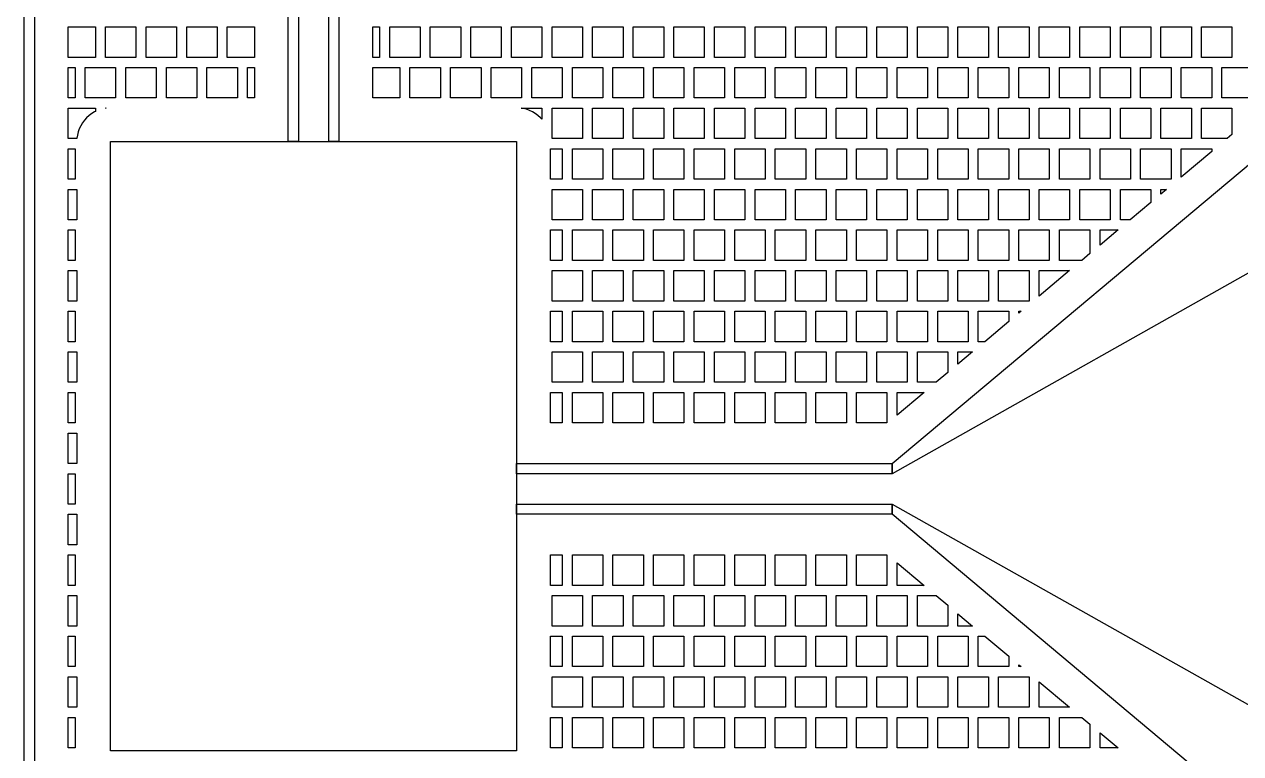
# Model space of a CAD drawing. Header units: metres. Extents: x 32 to 1978, y 32 to 1968.
# Drawn here: x 1022 to 1622, y 510 to 869 of the extents above; entities that cross this region are included whole.
import ezdxf

# ---------------------------------------------------------------- set-up
doc = ezdxf.new("R2010")
doc.units = ezdxf.units.M

msp = doc.modelspace()

# ---------------------------------------------------------------- linework, layer by layer
for points in [[(1027.5, 1875.12), (1027.5, 408), (1022.5, 408), (1022.5, 1875.07)], [(1152.5, 1050), (1153.23, 1051.77), (1163.23, 1061.77), (1165, 1062.5), (1450, 1062.5), (1450, 1057.5), (1166.04, 1057.5), (1157.5, 1048.96), (1157.5, 811), (1152.5, 811), (1152.5, 1050), (1152.5, 1050)], [(1177.5, 1037.5), (1177.5, 811), (1172.5, 811), (1172.5, 1040), (1175, 1042.5), (1450, 1042.5), (1450, 1037.5), (1177.5, 1037.5), (1177.5, 1037.5)], [(1044.17, 867.5), (1057.5, 867.5), (1057.5, 852.5), (1044.17, 852.5), (1044.17, 867.5), (1044.17, 867.5)], [(1062.5, 852.5), (1062.5, 867.5), (1077.5, 867.5), (1077.5, 852.5), (1062.5, 852.5), (1062.5, 852.5)], [(1082.5, 852.5), (1082.5, 867.5), (1097.5, 867.5), (1097.5, 852.5), (1082.5, 852.5), (1082.5, 852.5)], [(1102.5, 852.5), (1102.5, 867.5), (1117.5, 867.5), (1117.5, 852.5), (1102.5, 852.5), (1102.5, 852.5)], [(1122.5, 852.5), (1122.5, 867.5), (1135.83, 867.5), (1135.83, 852.5), (1122.5, 852.5), (1122.5, 852.5)], [(1194.17, 867.5), (1197.5, 867.5), (1197.5, 852.5), (1194.17, 852.5), (1194.17, 867.5), (1194.17, 867.5)], [(1194.17, 867.5), (1197.5, 867.5), (1197.5, 852.5), (1194.17, 852.5), (1194.17, 867.5), (1194.17, 867.5)], [(1202.5, 852.5), (1202.5, 867.5), (1217.5, 867.5), (1217.5, 852.5), (1202.5, 852.5), (1202.5, 852.5)], [(1222.5, 852.5), (1222.5, 867.5), (1237.5, 867.5), (1237.5, 852.5), (1222.5, 852.5), (1222.5, 852.5)], [(1242.5, 852.5), (1242.5, 867.5), (1257.5, 867.5), (1257.5, 852.5), (1242.5, 852.5), (1242.5, 852.5)], [(1262.5, 852.5), (1262.5, 867.5), (1277.5, 867.5), (1277.5, 852.5), (1262.5, 852.5), (1262.5, 852.5)], [(1282.5, 852.5), (1282.5, 867.5), (1297.5, 867.5), (1297.5, 852.5), (1282.5, 852.5), (1282.5, 852.5)], [(1302.5, 852.5), (1302.5, 867.5), (1317.5, 867.5), (1317.5, 852.5), (1302.5, 852.5), (1302.5, 852.5)], [(1322.5, 852.5), (1322.5, 867.5), (1337.5, 867.5), (1337.5, 852.5), (1322.5, 852.5), (1322.5, 852.5)], [(1342.5, 852.5), (1342.5, 867.5), (1357.5, 867.5), (1357.5, 852.5), (1342.5, 852.5), (1342.5, 852.5)], [(1362.5, 852.5), (1362.5, 867.5), (1377.5, 867.5), (1377.5, 852.5), (1362.5, 852.5), (1362.5, 852.5)], [(1382.5, 852.5), (1382.5, 867.5), (1397.5, 867.5), (1397.5, 852.5), (1382.5, 852.5), (1382.5, 852.5)], [(1402.5, 852.5), (1402.5, 867.5), (1417.5, 867.5), (1417.5, 852.5), (1402.5, 852.5), (1402.5, 852.5)], [(1422.5, 852.5), (1422.5, 867.5), (1437.5, 867.5), (1437.5, 852.5), (1422.5, 852.5), (1422.5, 852.5)], [(1442.5, 852.5), (1442.5, 867.5), (1457.5, 867.5), (1457.5, 852.5), (1442.5, 852.5), (1442.5, 852.5)], [(1462.5, 852.5), (1462.5, 867.5), (1477.5, 867.5), (1477.5, 852.5), (1462.5, 852.5), (1462.5, 852.5)], [(1482.5, 852.5), (1482.5, 867.5), (1497.5, 867.5), (1497.5, 852.5), (1482.5, 852.5), (1482.5, 852.5)], [(1502.5, 852.5), (1502.5, 867.5), (1517.5, 867.5), (1517.5, 852.5), (1502.5, 852.5), (1502.5, 852.5)], [(1522.5, 852.5), (1522.5, 867.5), (1537.5, 867.5), (1537.5, 852.5), (1522.5, 852.5), (1522.5, 852.5)], [(1542.5, 852.5), (1542.5, 867.5), (1557.5, 867.5), (1557.5, 852.5), (1542.5, 852.5), (1542.5, 852.5)], [(1562.5, 852.5), (1562.5, 867.5), (1577.5, 867.5), (1577.5, 852.5), (1562.5, 852.5), (1562.5, 852.5)], [(1582.5, 852.5), (1582.5, 867.5), (1597.5, 867.5), (1597.5, 852.5), (1582.5, 852.5), (1582.5, 852.5)], [(1602.5, 852.5), (1602.5, 867.5), (1617.5, 867.5), (1617.5, 852.5), (1602.5, 852.5), (1602.5, 852.5)], [(1044.17, 847.5), (1047.5, 847.5), (1047.5, 832.5), (1044.17, 832.5), (1044.17, 847.5), (1044.17, 847.5)], [(1052.5, 832.5), (1052.5, 847.5), (1067.5, 847.5), (1067.5, 832.5), (1052.5, 832.5), (1052.5, 832.5)], [(1072.5, 832.5), (1072.5, 847.5), (1087.5, 847.5), (1087.5, 832.5), (1072.5, 832.5), (1072.5, 832.5)], [(1092.5, 832.5), (1092.5, 847.5), (1107.5, 847.5), (1107.5, 832.5), (1092.5, 832.5), (1092.5, 832.5)], [(1112.5, 832.5), (1112.5, 847.5), (1127.5, 847.5), (1127.5, 832.5), (1112.5, 832.5), (1112.5, 832.5)], [(1132.5, 832.5), (1132.5, 847.5), (1135.83, 847.5), (1135.83, 832.5), (1132.5, 832.5), (1132.5, 832.5)], [(1132.5, 832.5), (1132.5, 847.5), (1135.83, 847.5), (1135.83, 832.5), (1132.5, 832.5), (1132.5, 832.5)], [(1194.17, 847.5), (1207.5, 847.5), (1207.5, 832.5), (1194.17, 832.5), (1194.17, 847.5), (1194.17, 847.5)], [(1212.5, 832.5), (1212.5, 847.5), (1227.5, 847.5), (1227.5, 832.5), (1212.5, 832.5), (1212.5, 832.5)], [(1232.5, 832.5), (1232.5, 847.5), (1247.5, 847.5), (1247.5, 832.5), (1232.5, 832.5), (1232.5, 832.5)], [(1252.5, 832.5), (1252.5, 847.5), (1267.5, 847.5), (1267.5, 832.5), (1252.5, 832.5), (1252.5, 832.5)], [(1272.5, 832.5), (1272.5, 847.5), (1287.5, 847.5), (1287.5, 832.5), (1272.5, 832.5), (1272.5, 832.5)], [(1292.5, 832.5), (1292.5, 847.5), (1307.5, 847.5), (1307.5, 832.5), (1292.5, 832.5), (1292.5, 832.5)], [(1312.5, 832.5), (1312.5, 847.5), (1327.5, 847.5), (1327.5, 832.5), (1312.5, 832.5), (1312.5, 832.5)], [(1332.5, 832.5), (1332.5, 847.5), (1347.5, 847.5), (1347.5, 832.5), (1332.5, 832.5), (1332.5, 832.5)], [(1352.5, 832.5), (1352.5, 847.5), (1367.5, 847.5), (1367.5, 832.5), (1352.5, 832.5), (1352.5, 832.5)], [(1372.5, 832.5), (1372.5, 847.5), (1387.5, 847.5), (1387.5, 832.5), (1372.5, 832.5), (1372.5, 832.5)], [(1392.5, 832.5), (1392.5, 847.5), (1407.5, 847.5), (1407.5, 832.5), (1392.5, 832.5), (1392.5, 832.5)], [(1412.5, 832.5), (1412.5, 847.5), (1427.5, 847.5), (1427.5, 832.5), (1412.5, 832.5), (1412.5, 832.5)], [(1432.5, 832.5), (1432.5, 847.5), (1447.5, 847.5), (1447.5, 832.5), (1432.5, 832.5), (1432.5, 832.5)], [(1452.5, 832.5), (1452.5, 847.5), (1467.5, 847.5), (1467.5, 832.5), (1452.5, 832.5), (1452.5, 832.5)], [(1472.5, 832.5), (1472.5, 847.5), (1487.5, 847.5), (1487.5, 832.5), (1472.5, 832.5), (1472.5, 832.5)], [(1492.5, 832.5), (1492.5, 847.5), (1507.5, 847.5), (1507.5, 832.5), (1492.5, 832.5), (1492.5, 832.5)], [(1512.5, 832.5), (1512.5, 847.5), (1527.5, 847.5), (1527.5, 832.5), (1512.5, 832.5), (1512.5, 832.5)], [(1532.5, 832.5), (1532.5, 847.5), (1547.5, 847.5), (1547.5, 832.5), (1532.5, 832.5), (1532.5, 832.5)], [(1552.5, 832.5), (1552.5, 847.5), (1567.5, 847.5), (1567.5, 832.5), (1552.5, 832.5), (1552.5, 832.5)], [(1572.5, 832.5), (1572.5, 847.5), (1587.5, 847.5), (1587.5, 832.5), (1572.5, 832.5), (1572.5, 832.5)], [(1592.5, 832.5), (1592.5, 847.5), (1607.5, 847.5), (1607.5, 832.5), (1592.5, 832.5), (1592.5, 832.5)], [(1612.5, 832.5), (1612.5, 847.5), (1627.5, 847.5), (1627.5, 832.5), (1612.5, 832.5), (1612.5, 832.5)], [(1044.17, 827.5), (1057.5, 827.5), (1057.5, 825.87), (1057.14, 825.7), (1055.74, 824.86), (1054.43, 823.88), (1053.21, 822.79), (1052.12, 821.57), (1051.14, 820.26), (1050.3, 818.86), (1049.6, 817.38), (1049.05, 815.84), (1048.65, 814.25), (1048.41, 812.63), (1048.41, 812.5), (1044.17, 812.5), (1044.17, 827.5), (1044.17, 827.5)], [(1062.5, 827.46), (1062.5, 827.5), (1062.78, 827.5), (1062.5, 827.46), (1062.5, 827.46)], [(1267.22, 827.5), (1277.5, 827.5), (1277.5, 822), (1276.79, 822.79), (1275.57, 823.88), (1274.26, 824.86), (1272.86, 825.7), (1271.38, 826.4), (1269.84, 826.95), (1268.25, 827.35), (1267.22, 827.5), (1267.22, 827.5)], [(1282.5, 812.5), (1282.5, 827.5), (1297.5, 827.5), (1297.5, 812.5), (1282.5, 812.5), (1282.5, 812.5)], [(1302.5, 812.5), (1302.5, 827.5), (1317.5, 827.5), (1317.5, 812.5), (1302.5, 812.5), (1302.5, 812.5)], [(1322.5, 812.5), (1322.5, 827.5), (1337.5, 827.5), (1337.5, 812.5), (1322.5, 812.5), (1322.5, 812.5)], [(1342.5, 812.5), (1342.5, 827.5), (1357.5, 827.5), (1357.5, 812.5), (1342.5, 812.5), (1342.5, 812.5)], [(1362.5, 812.5), (1362.5, 827.5), (1377.5, 827.5), (1377.5, 812.5), (1362.5, 812.5), (1362.5, 812.5)], [(1382.5, 812.5), (1382.5, 827.5), (1397.5, 827.5), (1397.5, 812.5), (1382.5, 812.5), (1382.5, 812.5)], [(1402.5, 812.5), (1402.5, 827.5), (1417.5, 827.5), (1417.5, 812.5), (1402.5, 812.5), (1402.5, 812.5)], [(1422.5, 812.5), (1422.5, 827.5), (1437.5, 827.5), (1437.5, 812.5), (1422.5, 812.5), (1422.5, 812.5)], [(1442.5, 812.5), (1442.5, 827.5), (1457.5, 827.5), (1457.5, 812.5), (1442.5, 812.5), (1442.5, 812.5)], [(1462.5, 812.5), (1462.5, 827.5), (1477.5, 827.5), (1477.5, 812.5), (1462.5, 812.5), (1462.5, 812.5)], [(1482.5, 812.5), (1482.5, 827.5), (1497.5, 827.5), (1497.5, 812.5), (1482.5, 812.5), (1482.5, 812.5)], [(1502.5, 812.5), (1502.5, 827.5), (1517.5, 827.5), (1517.5, 812.5), (1502.5, 812.5), (1502.5, 812.5)], [(1522.5, 812.5), (1522.5, 827.5), (1537.5, 827.5), (1537.5, 812.5), (1522.5, 812.5), (1522.5, 812.5)], [(1542.5, 812.5), (1542.5, 827.5), (1557.5, 827.5), (1557.5, 812.5), (1542.5, 812.5), (1542.5, 812.5)], [(1562.5, 812.5), (1562.5, 827.5), (1577.5, 827.5), (1577.5, 812.5), (1562.5, 812.5), (1562.5, 812.5)], [(1582.5, 812.5), (1582.5, 827.5), (1597.5, 827.5), (1597.5, 812.5), (1582.5, 812.5), (1582.5, 812.5)], [(1602.5, 812.5), (1602.5, 827.5), (1617.5, 827.5), (1617.5, 814.52), (1615.09, 812.5), (1602.5, 812.5), (1602.5, 812.5)], [(1450, 652.5), (1650, 820), (1950, 820), (1950, 460), (1650, 460), (1450, 627.5), (1450, 632.5), (1650, 520), (1890, 520), (1890, 760), (1650, 760), (1450, 647.5), (1450, 652.5), (1450, 652.5)], [(1065, 511), (1065, 811), (1265, 811), (1265, 511), (1065, 511), (1065, 511)], [(1044.17, 807.5), (1047.5, 807.5), (1047.5, 792.5), (1044.17, 792.5), (1044.17, 807.5), (1044.17, 807.5)], [(1281.67, 807.5), (1287.5, 807.5), (1287.5, 792.5), (1281.67, 792.5), (1281.67, 807.5), (1281.67, 807.5)], [(1292.5, 792.5), (1292.5, 807.5), (1307.5, 807.5), (1307.5, 792.5), (1292.5, 792.5), (1292.5, 792.5)], [(1312.5, 792.5), (1312.5, 807.5), (1327.5, 807.5), (1327.5, 792.5), (1312.5, 792.5), (1312.5, 792.5)], [(1332.5, 792.5), (1332.5, 807.5), (1347.5, 807.5), (1347.5, 792.5), (1332.5, 792.5), (1332.5, 792.5)], [(1352.5, 792.5), (1352.5, 807.5), (1367.5, 807.5), (1367.5, 792.5), (1352.5, 792.5), (1352.5, 792.5)], [(1372.5, 792.5), (1372.5, 807.5), (1387.5, 807.5), (1387.5, 792.5), (1372.5, 792.5), (1372.5, 792.5)], [(1392.5, 792.5), (1392.5, 807.5), (1407.5, 807.5), (1407.5, 792.5), (1392.5, 792.5), (1392.5, 792.5)], [(1412.5, 792.5), (1412.5, 807.5), (1427.5, 807.5), (1427.5, 792.5), (1412.5, 792.5), (1412.5, 792.5)], [(1432.5, 792.5), (1432.5, 807.5), (1447.5, 807.5), (1447.5, 792.5), (1432.5, 792.5), (1432.5, 792.5)], [(1452.5, 792.5), (1452.5, 807.5), (1467.5, 807.5), (1467.5, 792.5), (1452.5, 792.5), (1452.5, 792.5)], [(1472.5, 792.5), (1472.5, 807.5), (1487.5, 807.5), (1487.5, 792.5), (1472.5, 792.5), (1472.5, 792.5)], [(1492.5, 792.5), (1492.5, 807.5), (1507.5, 807.5), (1507.5, 792.5), (1492.5, 792.5), (1492.5, 792.5)], [(1512.5, 792.5), (1512.5, 807.5), (1527.5, 807.5), (1527.5, 792.5), (1512.5, 792.5), (1512.5, 792.5)], [(1532.5, 792.5), (1532.5, 807.5), (1547.5, 807.5), (1547.5, 792.5), (1532.5, 792.5), (1532.5, 792.5)], [(1552.5, 792.5), (1552.5, 807.5), (1567.5, 807.5), (1567.5, 792.5), (1552.5, 792.5), (1552.5, 792.5)], [(1572.5, 792.5), (1572.5, 807.5), (1587.5, 807.5), (1587.5, 792.5), (1572.5, 792.5), (1572.5, 792.5)], [(1592.5, 793.58), (1592.5, 807.5), (1607.5, 807.5), (1607.5, 806.15), (1592.5, 793.58), (1592.5, 793.58)], [(1044.17, 787.5), (1048.33, 787.5), (1048.33, 772.5), (1044.17, 772.5), (1044.17, 787.5), (1044.17, 787.5)], [(1282.5, 772.5), (1282.5, 787.5), (1297.5, 787.5), (1297.5, 772.5), (1282.5, 772.5), (1282.5, 772.5)], [(1302.5, 772.5), (1302.5, 787.5), (1317.5, 787.5), (1317.5, 772.5), (1302.5, 772.5), (1302.5, 772.5)], [(1322.5, 772.5), (1322.5, 787.5), (1337.5, 787.5), (1337.5, 772.5), (1322.5, 772.5), (1322.5, 772.5)], [(1342.5, 772.5), (1342.5, 787.5), (1357.5, 787.5), (1357.5, 772.5), (1342.5, 772.5), (1342.5, 772.5)], [(1362.5, 772.5), (1362.5, 787.5), (1377.5, 787.5), (1377.5, 772.5), (1362.5, 772.5), (1362.5, 772.5)], [(1382.5, 772.5), (1382.5, 787.5), (1397.5, 787.5), (1397.5, 772.5), (1382.5, 772.5), (1382.5, 772.5)], [(1402.5, 772.5), (1402.5, 787.5), (1417.5, 787.5), (1417.5, 772.5), (1402.5, 772.5), (1402.5, 772.5)], [(1422.5, 772.5), (1422.5, 787.5), (1437.5, 787.5), (1437.5, 772.5), (1422.5, 772.5), (1422.5, 772.5)], [(1442.5, 772.5), (1442.5, 787.5), (1457.5, 787.5), (1457.5, 772.5), (1442.5, 772.5), (1442.5, 772.5)], [(1462.5, 772.5), (1462.5, 787.5), (1477.5, 787.5), (1477.5, 772.5), (1462.5, 772.5), (1462.5, 772.5)], [(1482.5, 772.5), (1482.5, 787.5), (1497.5, 787.5), (1497.5, 772.5), (1482.5, 772.5), (1482.5, 772.5)], [(1502.5, 772.5), (1502.5, 787.5), (1517.5, 787.5), (1517.5, 772.5), (1502.5, 772.5), (1502.5, 772.5)], [(1522.5, 772.5), (1522.5, 787.5), (1537.5, 787.5), (1537.5, 772.5), (1522.5, 772.5), (1522.5, 772.5)], [(1542.5, 772.5), (1542.5, 787.5), (1557.5, 787.5), (1557.5, 772.5), (1542.5, 772.5), (1542.5, 772.5)], [(1562.5, 772.5), (1562.5, 787.5), (1577.5, 787.5), (1577.5, 781.02), (1567.33, 772.5), (1562.5, 772.5), (1562.5, 772.5)], [(1582.5, 785.21), (1582.5, 787.5), (1585.24, 787.5), (1582.5, 785.21), (1582.5, 785.21)], [(1044.17, 767.5), (1047.5, 767.5), (1047.5, 752.5), (1044.17, 752.5), (1044.17, 767.5), (1044.17, 767.5)], [(1281.67, 767.5), (1287.5, 767.5), (1287.5, 752.5), (1281.67, 752.5), (1281.67, 767.5), (1281.67, 767.5)], [(1292.5, 752.5), (1292.5, 767.5), (1307.5, 767.5), (1307.5, 752.5), (1292.5, 752.5), (1292.5, 752.5)], [(1312.5, 752.5), (1312.5, 767.5), (1327.5, 767.5), (1327.5, 752.5), (1312.5, 752.5), (1312.5, 752.5)], [(1332.5, 752.5), (1332.5, 767.5), (1347.5, 767.5), (1347.5, 752.5), (1332.5, 752.5), (1332.5, 752.5)], [(1352.5, 752.5), (1352.5, 767.5), (1367.5, 767.5), (1367.5, 752.5), (1352.5, 752.5), (1352.5, 752.5)], [(1372.5, 752.5), (1372.5, 767.5), (1387.5, 767.5), (1387.5, 752.5), (1372.5, 752.5), (1372.5, 752.5)], [(1392.5, 752.5), (1392.5, 767.5), (1407.5, 767.5), (1407.5, 752.5), (1392.5, 752.5), (1392.5, 752.5)], [(1412.5, 752.5), (1412.5, 767.5), (1427.5, 767.5), (1427.5, 752.5), (1412.5, 752.5), (1412.5, 752.5)], [(1432.5, 752.5), (1432.5, 767.5), (1447.5, 767.5), (1447.5, 752.5), (1432.5, 752.5), (1432.5, 752.5)], [(1452.5, 752.5), (1452.5, 767.5), (1467.5, 767.5), (1467.5, 752.5), (1452.5, 752.5), (1452.5, 752.5)], [(1472.5, 752.5), (1472.5, 767.5), (1487.5, 767.5), (1487.5, 752.5), (1472.5, 752.5), (1472.5, 752.5)], [(1492.5, 752.5), (1492.5, 767.5), (1507.5, 767.5), (1507.5, 752.5), (1492.5, 752.5), (1492.5, 752.5)], [(1512.5, 752.5), (1512.5, 767.5), (1527.5, 767.5), (1527.5, 752.5), (1512.5, 752.5), (1512.5, 752.5)], [(1532.5, 752.5), (1532.5, 767.5), (1547.5, 767.5), (1547.5, 755.9), (1543.45, 752.5), (1532.5, 752.5), (1532.5, 752.5)], [(1552.5, 760.08), (1552.5, 767.5), (1561.36, 767.5), (1552.5, 760.08), (1552.5, 760.08)], [(1044.17, 747.5), (1048.33, 747.5), (1048.33, 732.5), (1044.17, 732.5), (1044.17, 747.5), (1044.17, 747.5)], [(1282.5, 732.5), (1282.5, 747.5), (1297.5, 747.5), (1297.5, 732.5), (1282.5, 732.5), (1282.5, 732.5)], [(1302.5, 732.5), (1302.5, 747.5), (1317.5, 747.5), (1317.5, 732.5), (1302.5, 732.5), (1302.5, 732.5)], [(1322.5, 732.5), (1322.5, 747.5), (1337.5, 747.5), (1337.5, 732.5), (1322.5, 732.5), (1322.5, 732.5)], [(1342.5, 732.5), (1342.5, 747.5), (1357.5, 747.5), (1357.5, 732.5), (1342.5, 732.5), (1342.5, 732.5)], [(1362.5, 732.5), (1362.5, 747.5), (1377.5, 747.5), (1377.5, 732.5), (1362.5, 732.5), (1362.5, 732.5)], [(1382.5, 732.5), (1382.5, 747.5), (1397.5, 747.5), (1397.5, 732.5), (1382.5, 732.5), (1382.5, 732.5)], [(1402.5, 732.5), (1402.5, 747.5), (1417.5, 747.5), (1417.5, 732.5), (1402.5, 732.5), (1402.5, 732.5)], [(1422.5, 732.5), (1422.5, 747.5), (1437.5, 747.5), (1437.5, 732.5), (1422.5, 732.5), (1422.5, 732.5)], [(1442.5, 732.5), (1442.5, 747.5), (1457.5, 747.5), (1457.5, 732.5), (1442.5, 732.5), (1442.5, 732.5)], [(1462.5, 732.5), (1462.5, 747.5), (1477.5, 747.5), (1477.5, 732.5), (1462.5, 732.5), (1462.5, 732.5)], [(1482.5, 732.5), (1482.5, 747.5), (1497.5, 747.5), (1497.5, 732.5), (1482.5, 732.5), (1482.5, 732.5)], [(1502.5, 732.5), (1502.5, 747.5), (1517.5, 747.5), (1517.5, 732.5), (1502.5, 732.5), (1502.5, 732.5)], [(1522.5, 734.96), (1522.5, 747.5), (1537.48, 747.5), (1522.5, 734.96), (1522.5, 734.96)], [(1044.17, 727.5), (1047.5, 727.5), (1047.5, 712.5), (1044.17, 712.5), (1044.17, 727.5), (1044.17, 727.5)], [(1281.67, 727.5), (1287.5, 727.5), (1287.5, 712.5), (1281.67, 712.5), (1281.67, 727.5), (1281.67, 727.5)], [(1292.5, 712.5), (1292.5, 727.5), (1307.5, 727.5), (1307.5, 712.5), (1292.5, 712.5), (1292.5, 712.5)], [(1312.5, 712.5), (1312.5, 727.5), (1327.5, 727.5), (1327.5, 712.5), (1312.5, 712.5), (1312.5, 712.5)], [(1332.5, 712.5), (1332.5, 727.5), (1347.5, 727.5), (1347.5, 712.5), (1332.5, 712.5), (1332.5, 712.5)], [(1352.5, 712.5), (1352.5, 727.5), (1367.5, 727.5), (1367.5, 712.5), (1352.5, 712.5), (1352.5, 712.5)], [(1372.5, 712.5), (1372.5, 727.5), (1387.5, 727.5), (1387.5, 712.5), (1372.5, 712.5), (1372.5, 712.5)], [(1392.5, 712.5), (1392.5, 727.5), (1407.5, 727.5), (1407.5, 712.5), (1392.5, 712.5), (1392.5, 712.5)], [(1412.5, 712.5), (1412.5, 727.5), (1427.5, 727.5), (1427.5, 712.5), (1412.5, 712.5), (1412.5, 712.5)], [(1432.5, 712.5), (1432.5, 727.5), (1447.5, 727.5), (1447.5, 712.5), (1432.5, 712.5), (1432.5, 712.5)], [(1452.5, 712.5), (1452.5, 727.5), (1467.5, 727.5), (1467.5, 712.5), (1452.5, 712.5), (1452.5, 712.5)], [(1472.5, 712.5), (1472.5, 727.5), (1487.5, 727.5), (1487.5, 712.5), (1472.5, 712.5), (1472.5, 712.5)], [(1492.5, 712.5), (1492.5, 727.5), (1507.5, 727.5), (1507.5, 722.4), (1495.68, 712.5), (1492.5, 712.5), (1492.5, 712.5)], [(1512.5, 726.58), (1512.5, 727.5), (1513.59, 727.5), (1512.5, 726.58), (1512.5, 726.58)], [(1044.17, 707.5), (1048.33, 707.5), (1048.33, 692.5), (1044.17, 692.5), (1044.17, 707.5), (1044.17, 707.5)], [(1282.5, 692.5), (1282.5, 707.5), (1297.5, 707.5), (1297.5, 692.5), (1282.5, 692.5), (1282.5, 692.5)], [(1302.5, 692.5), (1302.5, 707.5), (1317.5, 707.5), (1317.5, 692.5), (1302.5, 692.5), (1302.5, 692.5)], [(1322.5, 692.5), (1322.5, 707.5), (1337.5, 707.5), (1337.5, 692.5), (1322.5, 692.5), (1322.5, 692.5)], [(1342.5, 692.5), (1342.5, 707.5), (1357.5, 707.5), (1357.5, 692.5), (1342.5, 692.5), (1342.5, 692.5)], [(1362.5, 692.5), (1362.5, 707.5), (1377.5, 707.5), (1377.5, 692.5), (1362.5, 692.5), (1362.5, 692.5)], [(1382.5, 692.5), (1382.5, 707.5), (1397.5, 707.5), (1397.5, 692.5), (1382.5, 692.5), (1382.5, 692.5)], [(1402.5, 692.5), (1402.5, 707.5), (1417.5, 707.5), (1417.5, 692.5), (1402.5, 692.5), (1402.5, 692.5)], [(1422.5, 692.5), (1422.5, 707.5), (1437.5, 707.5), (1437.5, 692.5), (1422.5, 692.5), (1422.5, 692.5)], [(1442.5, 692.5), (1442.5, 707.5), (1457.5, 707.5), (1457.5, 692.5), (1442.5, 692.5), (1442.5, 692.5)], [(1462.5, 692.5), (1462.5, 707.5), (1477.5, 707.5), (1477.5, 697.27), (1471.8, 692.5), (1462.5, 692.5), (1462.5, 692.5)], [(1482.5, 701.46), (1482.5, 707.5), (1489.71, 707.5), (1482.5, 701.46), (1482.5, 701.46)], [(1044.17, 687.5), (1047.5, 687.5), (1047.5, 672.5), (1044.17, 672.5), (1044.17, 687.5), (1044.17, 687.5)], [(1281.67, 687.5), (1287.5, 687.5), (1287.5, 672.5), (1281.67, 672.5), (1281.67, 687.5), (1281.67, 687.5)], [(1292.5, 672.5), (1292.5, 687.5), (1307.5, 687.5), (1307.5, 672.5), (1292.5, 672.5), (1292.5, 672.5)], [(1312.5, 672.5), (1312.5, 687.5), (1327.5, 687.5), (1327.5, 672.5), (1312.5, 672.5), (1312.5, 672.5)], [(1332.5, 672.5), (1332.5, 687.5), (1347.5, 687.5), (1347.5, 672.5), (1332.5, 672.5), (1332.5, 672.5)], [(1352.5, 672.5), (1352.5, 687.5), (1367.5, 687.5), (1367.5, 672.5), (1352.5, 672.5), (1352.5, 672.5)], [(1372.5, 672.5), (1372.5, 687.5), (1387.5, 687.5), (1387.5, 672.5), (1372.5, 672.5), (1372.5, 672.5)], [(1392.5, 672.5), (1392.5, 687.5), (1407.5, 687.5), (1407.5, 672.5), (1392.5, 672.5), (1392.5, 672.5)], [(1412.5, 672.5), (1412.5, 687.5), (1427.5, 687.5), (1427.5, 672.5), (1412.5, 672.5), (1412.5, 672.5)], [(1432.5, 672.5), (1432.5, 687.5), (1447.5, 687.5), (1447.5, 672.5), (1432.5, 672.5), (1432.5, 672.5)], [(1452.5, 676.33), (1452.5, 687.5), (1465.83, 687.5), (1452.5, 676.33), (1452.5, 676.33)], [(1044.17, 667.5), (1048.33, 667.5), (1048.33, 652.5), (1044.17, 652.5), (1044.17, 667.5), (1044.17, 667.5)], [(1044.17, 647.5), (1047.5, 647.5), (1047.5, 632.5), (1044.17, 632.5), (1044.17, 647.5), (1044.17, 647.5)], [(1450, 652.5), (1450, 647.5), (1265, 647.5), (1265, 652.5), (1450, 652.5), (1450, 652.5)], [(1265, 627.5), (1265, 632.5), (1450, 632.5), (1450, 627.5), (1265, 627.5), (1265, 627.5)], [(1044.17, 627.5), (1048.33, 627.5), (1048.33, 612.5), (1044.17, 612.5), (1044.17, 627.5), (1044.17, 627.5)], [(1044.17, 607.5), (1047.5, 607.5), (1047.5, 592.5), (1044.17, 592.5), (1044.17, 607.5), (1044.17, 607.5)], [(1281.67, 607.5), (1287.5, 607.5), (1287.5, 592.5), (1281.67, 592.5), (1281.67, 607.5), (1281.67, 607.5)], [(1281.67, 607.5), (1287.5, 607.5), (1287.5, 592.5), (1281.67, 592.5), (1281.67, 607.5), (1281.67, 607.5)], [(1281.67, 607.5), (1287.5, 607.5), (1287.5, 592.5), (1281.67, 592.5), (1281.67, 607.5), (1281.67, 607.5)], [(1281.67, 607.5), (1287.5, 607.5), (1287.5, 592.5), (1281.67, 592.5), (1281.67, 607.5), (1281.67, 607.5)], [(1292.5, 592.5), (1292.5, 607.5), (1307.5, 607.5), (1307.5, 592.5), (1292.5, 592.5), (1292.5, 592.5)], [(1292.5, 592.5), (1292.5, 607.5), (1307.5, 607.5), (1307.5, 592.5), (1292.5, 592.5), (1292.5, 592.5)], [(1292.5, 592.5), (1292.5, 607.5), (1307.5, 607.5), (1307.5, 592.5), (1292.5, 592.5), (1292.5, 592.5)], [(1292.5, 592.5), (1292.5, 607.5), (1307.5, 607.5), (1307.5, 592.5), (1292.5, 592.5), (1292.5, 592.5)], [(1312.5, 592.5), (1312.5, 607.5), (1327.5, 607.5), (1327.5, 592.5), (1312.5, 592.5), (1312.5, 592.5)], [(1312.5, 592.5), (1312.5, 607.5), (1327.5, 607.5), (1327.5, 592.5), (1312.5, 592.5), (1312.5, 592.5)], [(1312.5, 592.5), (1312.5, 607.5), (1327.5, 607.5), (1327.5, 592.5), (1312.5, 592.5), (1312.5, 592.5)], [(1312.5, 592.5), (1312.5, 607.5), (1327.5, 607.5), (1327.5, 592.5), (1312.5, 592.5), (1312.5, 592.5)], [(1332.5, 592.5), (1332.5, 607.5), (1347.5, 607.5), (1347.5, 592.5), (1332.5, 592.5), (1332.5, 592.5)], [(1332.5, 592.5), (1332.5, 607.5), (1347.5, 607.5), (1347.5, 592.5), (1332.5, 592.5), (1332.5, 592.5)], [(1332.5, 592.5), (1332.5, 607.5), (1347.5, 607.5), (1347.5, 592.5), (1332.5, 592.5), (1332.5, 592.5)], [(1332.5, 592.5), (1332.5, 607.5), (1347.5, 607.5), (1347.5, 592.5), (1332.5, 592.5), (1332.5, 592.5)], [(1352.5, 592.5), (1352.5, 607.5), (1367.5, 607.5), (1367.5, 592.5), (1352.5, 592.5), (1352.5, 592.5)], [(1352.5, 592.5), (1352.5, 607.5), (1367.5, 607.5), (1367.5, 592.5), (1352.5, 592.5), (1352.5, 592.5)], [(1352.5, 592.5), (1352.5, 607.5), (1367.5, 607.5), (1367.5, 592.5), (1352.5, 592.5), (1352.5, 592.5)], [(1352.5, 592.5), (1352.5, 607.5), (1367.5, 607.5), (1367.5, 592.5), (1352.5, 592.5), (1352.5, 592.5)], [(1372.5, 592.5), (1372.5, 607.5), (1387.5, 607.5), (1387.5, 592.5), (1372.5, 592.5), (1372.5, 592.5)], [(1372.5, 592.5), (1372.5, 607.5), (1387.5, 607.5), (1387.5, 592.5), (1372.5, 592.5), (1372.5, 592.5)], [(1372.5, 592.5), (1372.5, 607.5), (1387.5, 607.5), (1387.5, 592.5), (1372.5, 592.5), (1372.5, 592.5)], [(1372.5, 592.5), (1372.5, 607.5), (1387.5, 607.5), (1387.5, 592.5), (1372.5, 592.5), (1372.5, 592.5)], [(1392.5, 592.5), (1392.5, 607.5), (1407.5, 607.5), (1407.5, 592.5), (1392.5, 592.5), (1392.5, 592.5)], [(1392.5, 592.5), (1392.5, 607.5), (1407.5, 607.5), (1407.5, 592.5), (1392.5, 592.5), (1392.5, 592.5)], [(1392.5, 592.5), (1392.5, 607.5), (1407.5, 607.5), (1407.5, 592.5), (1392.5, 592.5), (1392.5, 592.5)], [(1392.5, 592.5), (1392.5, 607.5), (1407.5, 607.5), (1407.5, 592.5), (1392.5, 592.5), (1392.5, 592.5)], [(1412.5, 592.5), (1412.5, 607.5), (1427.5, 607.5), (1427.5, 592.5), (1412.5, 592.5), (1412.5, 592.5)], [(1412.5, 592.5), (1412.5, 607.5), (1427.5, 607.5), (1427.5, 592.5), (1412.5, 592.5), (1412.5, 592.5)], [(1412.5, 592.5), (1412.5, 607.5), (1427.5, 607.5), (1427.5, 592.5), (1412.5, 592.5), (1412.5, 592.5)], [(1412.5, 592.5), (1412.5, 607.5), (1427.5, 607.5), (1427.5, 592.5), (1412.5, 592.5), (1412.5, 592.5)], [(1432.5, 592.5), (1432.5, 607.5), (1447.5, 607.5), (1447.5, 592.5), (1432.5, 592.5), (1432.5, 592.5)], [(1432.5, 592.5), (1432.5, 607.5), (1447.5, 607.5), (1447.5, 592.5), (1432.5, 592.5), (1432.5, 592.5)], [(1432.5, 592.5), (1432.5, 607.5), (1447.5, 607.5), (1447.5, 592.5), (1432.5, 592.5), (1432.5, 592.5)], [(1432.5, 592.5), (1432.5, 607.5), (1447.5, 607.5), (1447.5, 592.5), (1432.5, 592.5), (1432.5, 592.5)], [(1452.5, 592.5), (1452.5, 603.67), (1465.83, 592.5), (1452.5, 592.5), (1452.5, 592.5)], [(1452.5, 592.5), (1452.5, 603.67), (1465.83, 592.5), (1452.5, 592.5), (1452.5, 592.5)], [(1452.5, 592.5), (1452.5, 603.67), (1465.83, 592.5), (1452.5, 592.5), (1452.5, 592.5)], [(1452.5, 592.5), (1452.5, 603.67), (1465.83, 592.5), (1452.5, 592.5), (1452.5, 592.5)], [(1044.17, 587.5), (1048.33, 587.5), (1048.33, 572.5), (1044.17, 572.5), (1044.17, 587.5), (1044.17, 587.5)], [(1282.5, 572.5), (1282.5, 587.5), (1297.5, 587.5), (1297.5, 572.5), (1282.5, 572.5), (1282.5, 572.5)], [(1302.5, 572.5), (1302.5, 587.5), (1317.5, 587.5), (1317.5, 572.5), (1302.5, 572.5), (1302.5, 572.5)], [(1322.5, 572.5), (1322.5, 587.5), (1337.5, 587.5), (1337.5, 572.5), (1322.5, 572.5), (1322.5, 572.5)], [(1342.5, 572.5), (1342.5, 587.5), (1357.5, 587.5), (1357.5, 572.5), (1342.5, 572.5), (1342.5, 572.5)], [(1362.5, 572.5), (1362.5, 587.5), (1377.5, 587.5), (1377.5, 572.5), (1362.5, 572.5), (1362.5, 572.5)], [(1382.5, 572.5), (1382.5, 587.5), (1397.5, 587.5), (1397.5, 572.5), (1382.5, 572.5), (1382.5, 572.5)], [(1402.5, 572.5), (1402.5, 587.5), (1417.5, 587.5), (1417.5, 572.5), (1402.5, 572.5), (1402.5, 572.5)], [(1422.5, 572.5), (1422.5, 587.5), (1437.5, 587.5), (1437.5, 572.5), (1422.5, 572.5), (1422.5, 572.5)], [(1442.5, 572.5), (1442.5, 587.5), (1457.5, 587.5), (1457.5, 572.5), (1442.5, 572.5), (1442.5, 572.5)], [(1462.5, 572.5), (1462.5, 587.5), (1471.8, 587.5), (1477.5, 582.73), (1477.5, 572.5), (1462.5, 572.5), (1462.5, 572.5)], [(1482.5, 572.5), (1482.5, 578.54), (1489.71, 572.5), (1482.5, 572.5), (1482.5, 572.5)], [(1482.5, 572.5), (1482.5, 578.54), (1489.71, 572.5), (1482.5, 572.5), (1482.5, 572.5)], [(1482.5, 572.5), (1482.5, 578.54), (1489.71, 572.5), (1482.5, 572.5), (1482.5, 572.5)], [(1482.5, 572.5), (1482.5, 578.54), (1489.71, 572.5), (1482.5, 572.5), (1482.5, 572.5)], [(1482.5, 572.5), (1482.5, 578.54), (1489.71, 572.5), (1482.5, 572.5), (1482.5, 572.5)], [(1482.5, 572.5), (1482.5, 578.54), (1489.71, 572.5), (1482.5, 572.5), (1482.5, 572.5)], [(1044.17, 567.5), (1047.5, 567.5), (1047.5, 552.5), (1044.17, 552.5), (1044.17, 567.5), (1044.17, 567.5)], [(1281.67, 567.5), (1287.5, 567.5), (1287.5, 552.5), (1281.67, 552.5), (1281.67, 567.5), (1281.67, 567.5)], [(1292.5, 552.5), (1292.5, 567.5), (1307.5, 567.5), (1307.5, 552.5), (1292.5, 552.5), (1292.5, 552.5)], [(1312.5, 552.5), (1312.5, 567.5), (1327.5, 567.5), (1327.5, 552.5), (1312.5, 552.5), (1312.5, 552.5)], [(1332.5, 552.5), (1332.5, 567.5), (1347.5, 567.5), (1347.5, 552.5), (1332.5, 552.5), (1332.5, 552.5)], [(1352.5, 552.5), (1352.5, 567.5), (1367.5, 567.5), (1367.5, 552.5), (1352.5, 552.5), (1352.5, 552.5)], [(1372.5, 552.5), (1372.5, 567.5), (1387.5, 567.5), (1387.5, 552.5), (1372.5, 552.5), (1372.5, 552.5)], [(1392.5, 552.5), (1392.5, 567.5), (1407.5, 567.5), (1407.5, 552.5), (1392.5, 552.5), (1392.5, 552.5)], [(1412.5, 552.5), (1412.5, 567.5), (1427.5, 567.5), (1427.5, 552.5), (1412.5, 552.5), (1412.5, 552.5)], [(1432.5, 552.5), (1432.5, 567.5), (1447.5, 567.5), (1447.5, 552.5), (1432.5, 552.5), (1432.5, 552.5)], [(1452.5, 552.5), (1452.5, 567.5), (1467.5, 567.5), (1467.5, 552.5), (1452.5, 552.5), (1452.5, 552.5)], [(1472.5, 552.5), (1472.5, 567.5), (1487.5, 567.5), (1487.5, 552.5), (1472.5, 552.5), (1472.5, 552.5)], [(1492.5, 552.5), (1492.5, 567.5), (1495.68, 567.5), (1507.5, 557.6), (1507.5, 552.5), (1492.5, 552.5), (1492.5, 552.5)], [(1492.5, 552.5), (1492.5, 567.5), (1495.68, 567.5), (1507.5, 557.6), (1507.5, 552.5), (1492.5, 552.5), (1492.5, 552.5)], [(1492.5, 552.5), (1492.5, 567.5), (1495.68, 567.5), (1507.5, 557.6), (1507.5, 552.5), (1492.5, 552.5), (1492.5, 552.5)], [(1492.5, 552.5), (1492.5, 567.5), (1495.68, 567.5), (1507.5, 557.6), (1507.5, 552.5), (1492.5, 552.5), (1492.5, 552.5)], [(1492.5, 552.5), (1492.5, 567.5), (1495.68, 567.5), (1507.5, 557.6), (1507.5, 552.5), (1492.5, 552.5), (1492.5, 552.5)], [(1492.5, 552.5), (1492.5, 567.5), (1495.68, 567.5), (1507.5, 557.6), (1507.5, 552.5), (1492.5, 552.5), (1492.5, 552.5)], [(1492.5, 552.5), (1492.5, 567.5), (1495.68, 567.5), (1507.5, 557.6), (1507.5, 552.5), (1492.5, 552.5), (1492.5, 552.5)], [(1492.5, 552.5), (1492.5, 567.5), (1495.68, 567.5), (1507.5, 557.6), (1507.5, 552.5), (1492.5, 552.5), (1492.5, 552.5)], [(1512.5, 552.5), (1512.5, 553.42), (1513.59, 552.5), (1512.5, 552.5), (1512.5, 552.5)], [(1512.5, 552.5), (1512.5, 553.42), (1513.59, 552.5), (1512.5, 552.5), (1512.5, 552.5)], [(1512.5, 552.5), (1512.5, 553.42), (1513.59, 552.5), (1512.5, 552.5), (1512.5, 552.5)], [(1512.5, 552.5), (1512.5, 553.42), (1513.59, 552.5), (1512.5, 552.5), (1512.5, 552.5)], [(1512.5, 552.5), (1512.5, 553.42), (1513.59, 552.5), (1512.5, 552.5), (1512.5, 552.5)], [(1512.5, 552.5), (1512.5, 553.42), (1513.59, 552.5), (1512.5, 552.5), (1512.5, 552.5)], [(1512.5, 552.5), (1512.5, 553.42), (1513.59, 552.5), (1512.5, 552.5), (1512.5, 552.5)], [(1512.5, 552.5), (1512.5, 553.42), (1513.59, 552.5), (1512.5, 552.5), (1512.5, 552.5)], [(1044.17, 547.5), (1048.33, 547.5), (1048.33, 532.5), (1044.17, 532.5), (1044.17, 547.5), (1044.17, 547.5)], [(1282.5, 532.5), (1282.5, 547.5), (1297.5, 547.5), (1297.5, 532.5), (1282.5, 532.5), (1282.5, 532.5)], [(1302.5, 532.5), (1302.5, 547.5), (1317.5, 547.5), (1317.5, 532.5), (1302.5, 532.5), (1302.5, 532.5)], [(1322.5, 532.5), (1322.5, 547.5), (1337.5, 547.5), (1337.5, 532.5), (1322.5, 532.5), (1322.5, 532.5)], [(1342.5, 532.5), (1342.5, 547.5), (1357.5, 547.5), (1357.5, 532.5), (1342.5, 532.5), (1342.5, 532.5)], [(1362.5, 532.5), (1362.5, 547.5), (1377.5, 547.5), (1377.5, 532.5), (1362.5, 532.5), (1362.5, 532.5)], [(1382.5, 532.5), (1382.5, 547.5), (1397.5, 547.5), (1397.5, 532.5), (1382.5, 532.5), (1382.5, 532.5)], [(1402.5, 532.5), (1402.5, 547.5), (1417.5, 547.5), (1417.5, 532.5), (1402.5, 532.5), (1402.5, 532.5)], [(1422.5, 532.5), (1422.5, 547.5), (1437.5, 547.5), (1437.5, 532.5), (1422.5, 532.5), (1422.5, 532.5)], [(1442.5, 532.5), (1442.5, 547.5), (1457.5, 547.5), (1457.5, 532.5), (1442.5, 532.5), (1442.5, 532.5)], [(1462.5, 532.5), (1462.5, 547.5), (1477.5, 547.5), (1477.5, 532.5), (1462.5, 532.5), (1462.5, 532.5)], [(1482.5, 532.5), (1482.5, 547.5), (1497.5, 547.5), (1497.5, 532.5), (1482.5, 532.5), (1482.5, 532.5)], [(1502.5, 532.5), (1502.5, 547.5), (1517.5, 547.5), (1517.5, 532.5), (1502.5, 532.5), (1502.5, 532.5)], [(1522.5, 532.5), (1522.5, 545.04), (1537.48, 532.5), (1522.5, 532.5), (1522.5, 532.5)], [(1044.17, 527.5), (1047.5, 527.5), (1047.5, 512.5), (1044.17, 512.5), (1044.17, 527.5), (1044.17, 527.5)], [(1281.67, 527.5), (1287.5, 527.5), (1287.5, 512.5), (1281.67, 512.5), (1281.67, 527.5), (1281.67, 527.5)], [(1292.5, 512.5), (1292.5, 527.5), (1307.5, 527.5), (1307.5, 512.5), (1292.5, 512.5), (1292.5, 512.5)], [(1312.5, 512.5), (1312.5, 527.5), (1327.5, 527.5), (1327.5, 512.5), (1312.5, 512.5), (1312.5, 512.5)], [(1332.5, 512.5), (1332.5, 527.5), (1347.5, 527.5), (1347.5, 512.5), (1332.5, 512.5), (1332.5, 512.5)], [(1352.5, 512.5), (1352.5, 527.5), (1367.5, 527.5), (1367.5, 512.5), (1352.5, 512.5), (1352.5, 512.5)], [(1372.5, 512.5), (1372.5, 527.5), (1387.5, 527.5), (1387.5, 512.5), (1372.5, 512.5), (1372.5, 512.5)], [(1392.5, 512.5), (1392.5, 527.5), (1407.5, 527.5), (1407.5, 512.5), (1392.5, 512.5), (1392.5, 512.5)], [(1412.5, 512.5), (1412.5, 527.5), (1427.5, 527.5), (1427.5, 512.5), (1412.5, 512.5), (1412.5, 512.5)], [(1432.5, 512.5), (1432.5, 527.5), (1447.5, 527.5), (1447.5, 512.5), (1432.5, 512.5), (1432.5, 512.5)], [(1452.5, 512.5), (1452.5, 527.5), (1467.5, 527.5), (1467.5, 512.5), (1452.5, 512.5), (1452.5, 512.5)], [(1472.5, 512.5), (1472.5, 527.5), (1487.5, 527.5), (1487.5, 512.5), (1472.5, 512.5), (1472.5, 512.5)], [(1492.5, 512.5), (1492.5, 527.5), (1507.5, 527.5), (1507.5, 512.5), (1492.5, 512.5), (1492.5, 512.5)], [(1512.5, 512.5), (1512.5, 527.5), (1527.5, 527.5), (1527.5, 512.5), (1512.5, 512.5), (1512.5, 512.5)], [(1532.5, 512.5), (1532.5, 527.5), (1543.45, 527.5), (1547.5, 524.1), (1547.5, 512.5), (1532.5, 512.5), (1532.5, 512.5)], [(1532.5, 512.5), (1532.5, 527.5), (1543.45, 527.5), (1547.5, 524.1), (1547.5, 512.5), (1532.5, 512.5), (1532.5, 512.5)], [(1532.5, 512.5), (1532.5, 527.5), (1543.45, 527.5), (1547.5, 524.1), (1547.5, 512.5), (1532.5, 512.5), (1532.5, 512.5)], [(1532.5, 512.5), (1532.5, 527.5), (1543.45, 527.5), (1547.5, 524.1), (1547.5, 512.5), (1532.5, 512.5), (1532.5, 512.5)], [(1532.5, 512.5), (1532.5, 527.5), (1543.45, 527.5), (1547.5, 524.1), (1547.5, 512.5), (1532.5, 512.5), (1532.5, 512.5)], [(1532.5, 512.5), (1532.5, 527.5), (1543.45, 527.5), (1547.5, 524.1), (1547.5, 512.5), (1532.5, 512.5), (1532.5, 512.5)], [(1532.5, 512.5), (1532.5, 527.5), (1543.45, 527.5), (1547.5, 524.1), (1547.5, 512.5), (1532.5, 512.5), (1532.5, 512.5)], [(1532.5, 512.5), (1532.5, 527.5), (1543.45, 527.5), (1547.5, 524.1), (1547.5, 512.5), (1532.5, 512.5), (1532.5, 512.5)], [(1532.5, 512.5), (1532.5, 527.5), (1543.45, 527.5), (1547.5, 524.1), (1547.5, 512.5), (1532.5, 512.5), (1532.5, 512.5)], [(1532.5, 512.5), (1532.5, 527.5), (1543.45, 527.5), (1547.5, 524.1), (1547.5, 512.5), (1532.5, 512.5), (1532.5, 512.5)], [(1532.5, 512.5), (1532.5, 527.5), (1543.45, 527.5), (1547.5, 524.1), (1547.5, 512.5), (1532.5, 512.5), (1532.5, 512.5)], [(1532.5, 512.5), (1532.5, 527.5), (1543.45, 527.5), (1547.5, 524.1), (1547.5, 512.5), (1532.5, 512.5), (1532.5, 512.5)], [(1552.5, 512.5), (1552.5, 519.92), (1561.36, 512.5), (1552.5, 512.5), (1552.5, 512.5)], [(1552.5, 512.5), (1552.5, 519.92), (1561.36, 512.5), (1552.5, 512.5), (1552.5, 512.5)], [(1552.5, 512.5), (1552.5, 519.92), (1561.36, 512.5), (1552.5, 512.5), (1552.5, 512.5)], [(1552.5, 512.5), (1552.5, 519.92), (1561.36, 512.5), (1552.5, 512.5), (1552.5, 512.5)], [(1552.5, 512.5), (1552.5, 519.92), (1561.36, 512.5), (1552.5, 512.5), (1552.5, 512.5)], [(1552.5, 512.5), (1552.5, 519.92), (1561.36, 512.5), (1552.5, 512.5), (1552.5, 512.5)], [(1552.5, 512.5), (1552.5, 519.92), (1561.36, 512.5), (1552.5, 512.5), (1552.5, 512.5)], [(1552.5, 512.5), (1552.5, 519.92), (1561.36, 512.5), (1552.5, 512.5), (1552.5, 512.5)], [(1552.5, 512.5), (1552.5, 519.92), (1561.36, 512.5), (1552.5, 512.5), (1552.5, 512.5)], [(1552.5, 512.5), (1552.5, 519.92), (1561.36, 512.5), (1552.5, 512.5), (1552.5, 512.5)], [(1552.5, 512.5), (1552.5, 519.92), (1561.36, 512.5), (1552.5, 512.5), (1552.5, 512.5)], [(1552.5, 512.5), (1552.5, 519.92), (1561.36, 512.5), (1552.5, 512.5), (1552.5, 512.5)]]:
    msp.add_lwpolyline(points)

doc.saveas('drawing.dxf')
